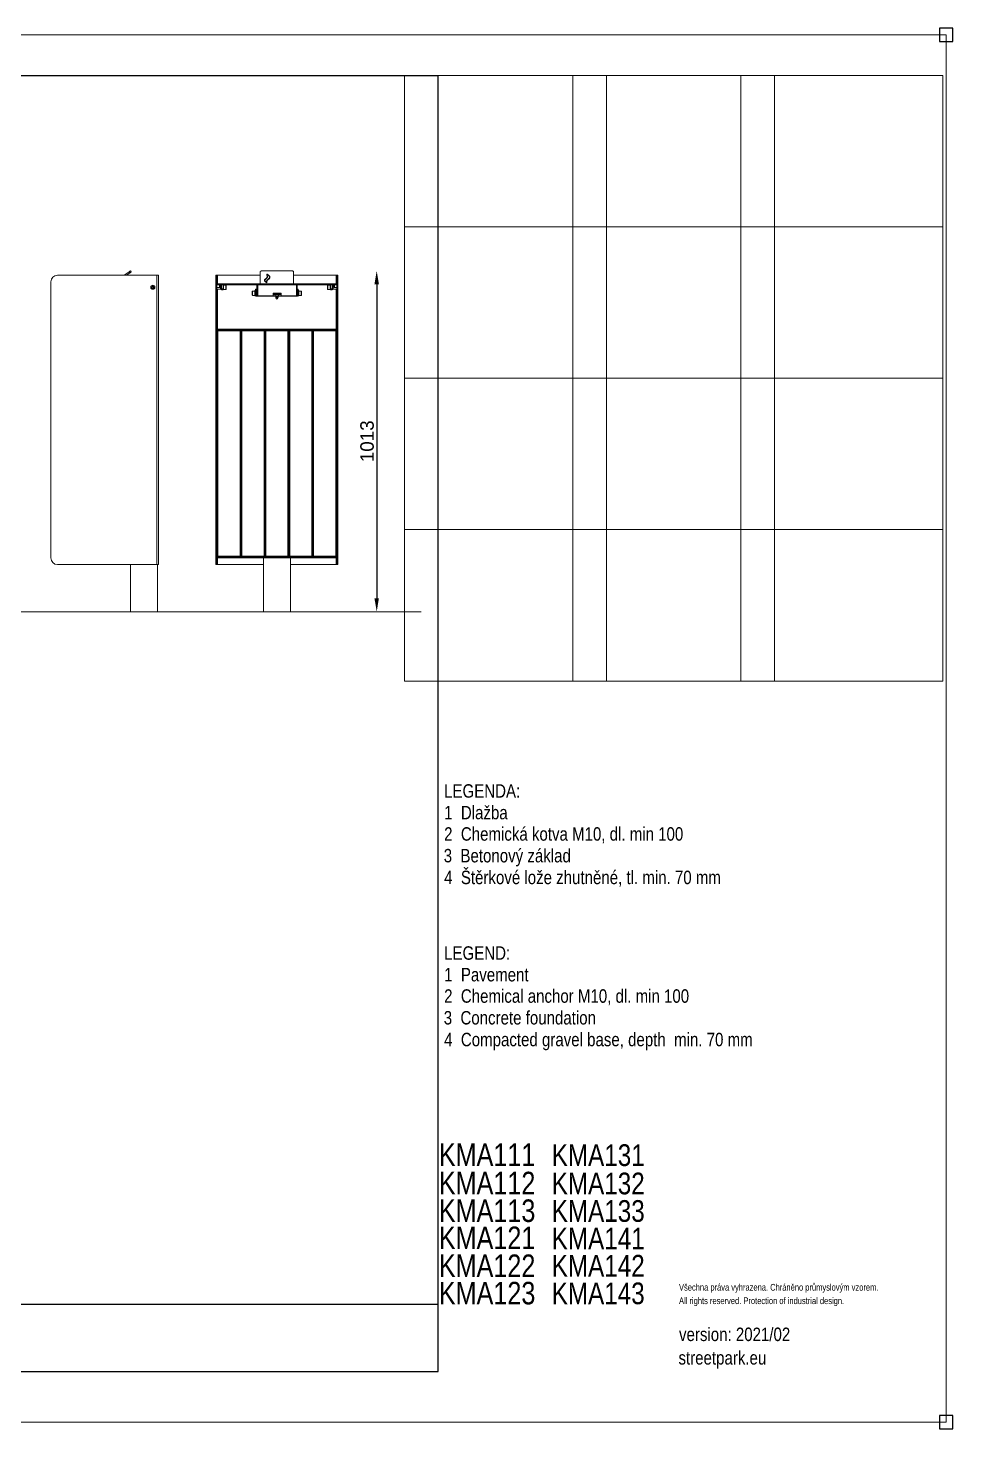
# Model space of a CAD drawing. Header units: millimetres. Extents: x -1511 to 5721, y -19897 to 4144.
# Drawn here: x 2972 to 5721, y -20 to 4144 of the extents above; entities that cross this region are included whole.
import ezdxf
from ezdxf.lldxf.tags import DXFTag

# ---------------------------------------------------------------- set-up
doc = ezdxf.new("R2010")
doc.units = ezdxf.units.MM
doc.linetypes.add('INCONTINUOUS', pattern=[200000.001, 200000, -0.001])
for name, color, linetype in [('KOTY', 3, 'INCONTINUOUS'), ('OBRYSOVA', 7, 'Continuous'), ('POSTAVY ATD', 8, 'Continuous')]:
    doc.layers.add(name, color=color, linetype=linetype)
doc.layers.add('Nekreslit', color=6, linetype='Continuous', plot=False)
doc.styles.add('SEACAD_Arial', font='arial.ttf', dxfattribs={"width": 0.8})
doc.styles.get("Standard").update_dxf_attribs({"font": 'arial.ttf'})
tags = doc.linetypes.add('HIDDEN2', pattern=[4.7625, 3.175, -1.5875]).pattern_tags.tags
tags[6:7] = [DXFTag(74, 4), DXFTag(75, 0), DXFTag(340, '0'), DXFTag(46, 0.0), DXFTag(50, 0.0), DXFTag(44, 0.0), DXFTag(45, 0.0)]
tags[4:5] = [DXFTag(74, 4), DXFTag(75, 0), DXFTag(340, '0'), DXFTag(46, 0.0), DXFTag(50, 0.0), DXFTag(44, 0.0), DXFTag(45, 0.0)]
doc.dimstyles.new('PROFI_CSN', dxfattribs={"dimscale": 0, "dimtxt": 3.5, "dimasz": 3, "dimexe": 1, "dimexo": 0, "dimgap": 1.5, "dimtad": 1, "dimlfac": -1, "dimdsep": 46, "dimtxsty": 'Standard', "dimcen": 0, "dimdle": 1, "dimclrd": 256, "dimclre": 256, "dimclrt": 256, "dimadec": 0, "dimazin": 0, "dimtfac": 0.6, "dimtmove": 0, "dimatfit": 1, "dimfxl": 1, "dimtolj": 1, "dimarcsym": 0})
picture_1 = doc.add_image_def('image1.jpg', size_in_pixel=(800, 600))
picture_2 = doc.add_image_def('image2.jpg', size_in_pixel=(800, 600))
picture_3 = doc.add_image_def('image3.jpg', size_in_pixel=(800, 600))
picture_4 = doc.add_image_def('image4.jpg', size_in_pixel=(800, 600))
picture_5 = doc.add_image_def('image5.jpg', size_in_pixel=(800, 600))
picture_6 = doc.add_image_def('image6.jpg', size_in_pixel=(800, 600))
picture_7 = doc.add_image_def('image7.jpg', size_in_pixel=(800, 600))
picture_8 = doc.add_image_def('image8.jpg', size_in_pixel=(800, 600))
picture_9 = doc.add_image_def('image9.jpg', size_in_pixel=(800, 600))
picture_10 = doc.add_image_def('image10.jpg', size_in_pixel=(800, 600))
picture_11 = doc.add_image_def('image11.jpg', size_in_pixel=(800, 600))
picture_12 = doc.add_image_def('image12.jpg', size_in_pixel=(800, 600))

# ---------------------------------------------------------------- blocks, each defined once
blk = doc.blocks.new('*D34')
at = {"layer": 'DEFPOINTS', "color": 0, "transparency": 16777216}
for p in [(3756.1, 3421.9), (3751.6, 2409), (4008.2, 2409)]:
    blk.add_point(p, dxfattribs=at)
at = {"layer": 'KOTY', "color": 7, "lineweight": -2, "transparency": 16777216}
blk.add_line((4008.2, 3381.9), (4008.2, 2449), dxfattribs=at)
at = {"layer": 'KOTY', "color": 7, "transparency": 16777216}
for points in [[(4001.5, 3381.9), (4014.8, 3381.9), (4008.2, 3421.9)], [(4001.5, 2449), (4014.8, 2449), (4008.2, 2409)]]:
    blk.add_solid(points, dxfattribs=at)
at = {"layer": 'KOTY', "color": 7, "lineweight": 15, "transparency": 16777216, "insert": (3979.7, 2915.4), "char_height": 40, "attachment_point": 5, "rotation": 90}
blk.add_mtext('\\A1;1013', dxfattribs=at)

msp = doc.modelspace()

# ---------------------------------------------------------------- linework, layer by layer
at = {"color": 7, "linetype": 'Continuous', "lineweight": 15}
for p, q in [((3272.4, 3419), (3258.1, 3409)), ((3265.1, 3409), (3274.7, 3415.7)), ((3272.4, 3419), (3274.7, 3415.7)), ((3278.8, 3418.6), (3276.5, 3421.9)), ((3662.1, 3383), (3662.1, 3419)), ((3667.1, 3421.9), (3756.1, 3421.9)), ((3761.1, 3419), (3761.1, 3383)), ((3040, 3389), (3040, 2569)), ((3060, 3409), (3355, 3409)), ((3343, 3375.3), (3341, 3374.1)), ((3341, 3374.1), (3341, 3371.8)), ((3345, 3374.1), (3343, 3375.3)), ((3345, 3371.8), (3345, 3374.1)), ((3355, 3409), (3355, 2549)), ((3360, 3409), (3355, 3409)), ((3360, 3409), (3360, 2549)), ((3530.6, 3409), (3530.6, 3389)), ((3530.6, 3409), (3533.6, 3409)), ((3530.6, 3389), (3533.6, 3389)), ((3530.6, 2569), (3530.6, 3389)), ((3533.6, 3389), (3533.6, 3409)), ((3533.6, 3409), (3535.6, 3409)), ((3533.6, 2569), (3533.6, 3389)), ((3537.6, 3380), (3533.6, 3380)), ((3535.6, 3409), (3662.1, 3409)), ((3537.6, 3380), (3537.6, 3383)), ((3539.6, 3383), (3537.6, 3383)), ((3537.6, 3380), (3539.6, 3380)), ((3539.6, 3380), (3539.6, 3383)), ((3883.6, 3383), (3539.6, 3383)), ((3539.6, 3380), (3883.6, 3380)), ((3541.6, 3379), (3540.6, 3380)), ((3540.6, 3372), (3540.6, 3380)), ((3540.6, 3372), (3541.6, 3373)), ((3541.6, 3373), (3541.6, 3379)), ((3544.1, 3378.5), (3541.6, 3378.5)), ((3545.1, 3377.5), (3544.1, 3378.5)), ((3544.1, 3367.5), (3544.1, 3378.5)), ((3545.1, 3380), (3545.1, 3366)), ((3546.1, 3366), (3546.1, 3380)), ((3547.1, 3380), (3547.1, 3368.7)), ((3552.1, 3380), (3552.1, 3368.7)), ((3553.1, 3366), (3553.1, 3380)), ((3560.3, 3379.5), (3553.1, 3379.5)), ((3651.6, 3380), (3651.6, 3348)), ((3654.9, 3380), (3654.9, 3348)), ((3674.4, 3392.9), (3674.5, 3393.6)), ((3674.5, 3393.5), (3674.4, 3392.9)), ((3674.7, 3392.2), (3674.4, 3392.9)), ((3674.5, 3393.6), (3674.7, 3394.3)), ((3674.7, 3394.2), (3674.5, 3393.5)), ((3674.5, 3393.5), (3674.5, 3393.6)), ((3674.7, 3394.3), (3675.1, 3395)), ((3675.1, 3394.9), (3674.7, 3394.2)), ((3674.7, 3394.2), (3674.7, 3394.3)), ((3675.1, 3391.5), (3674.7, 3392.2)), ((3675.1, 3395), (3675.7, 3395.7)), ((3675.7, 3395.6), (3675.1, 3394.9)), ((3675.1, 3394.9), (3675.1, 3395)), ((3675.8, 3390.8), (3675.1, 3391.5)), ((3675.4, 3393.5), (3675.7, 3394.1)), ((3675.4, 3392.9), (3675.4, 3393.5)), ((3675.4, 3392.9), (3675.6, 3392.3)), ((3675.6, 3392.3), (3675.4, 3392.9)), ((3675.4, 3392.9), (3675.4, 3392.9)), ((3675.6, 3392.3), (3676, 3391.6)), ((3676, 3391.7), (3675.6, 3392.3)), ((3675.6, 3392.3), (3675.6, 3392.3)), ((3675.7, 3395.7), (3676.4, 3396.4)), ((3676.4, 3396.3), (3675.7, 3395.6)), ((3675.7, 3395.6), (3675.7, 3395.7)), ((3675.7, 3394.1), (3676, 3394.7)), ((3676.6, 3390), (3675.8, 3390.8)), ((3676, 3394.7), (3676.6, 3395.4)), ((3676.6, 3391), (3676, 3391.7)), ((3676, 3391.7), (3676, 3391.6)), ((3676, 3391.6), (3676.6, 3391)), ((3676.4, 3396.4), (3677.2, 3397.1)), ((3677.2, 3397), (3676.4, 3396.3)), ((3676.4, 3396.3), (3676.4, 3396.4)), ((3676.6, 3395.4), (3677.3, 3396.1)), ((3676.6, 3391), (3677.4, 3390.3)), ((3677.4, 3390.4), (3676.6, 3391)), ((3676.6, 3391), (3676.6, 3391)), ((3677.5, 3389.3), (3676.6, 3390)), ((3677.2, 3397.1), (3678.1, 3397.8)), ((3678.1, 3397.7), (3677.2, 3397)), ((3677.2, 3397), (3677.2, 3397.1)), ((3677.3, 3396.1), (3678.1, 3396.8)), ((3678.3, 3389.6), (3677.4, 3390.4)), ((3677.4, 3390.4), (3677.4, 3390.3)), ((3677.4, 3390.3), (3678.3, 3389.6)), ((3678.6, 3388.6), (3677.5, 3389.3)), ((3678.1, 3397.8), (3679, 3398.6)), ((3679, 3398.5), (3678.1, 3397.7)), ((3678.1, 3397.7), (3678.1, 3397.8)), ((3678.1, 3396.8), (3678.9, 3397.5)), ((3678.3, 3389.6), (3679.3, 3388.8)), ((3679.3, 3388.9), (3678.3, 3389.6)), ((3678.3, 3389.6), (3678.3, 3389.6)), ((3679.7, 3387.8), (3678.6, 3388.6)), ((3678.9, 3397.5), (3679.8, 3398.3)), ((3679, 3398.6), (3679.8, 3399.4)), ((3679.8, 3399.3), (3679, 3398.5)), ((3679, 3398.5), (3679, 3398.6)), ((3680.5, 3388.2), (3679.3, 3388.9)), ((3679.3, 3388.9), (3679.3, 3388.8)), ((3679.3, 3388.8), (3680.5, 3388.1)), ((3680.9, 3387.1), (3679.7, 3387.8)), ((3679.8, 3399.4), (3680.6, 3400.3)), ((3680.6, 3400.2), (3679.8, 3399.3)), ((3679.8, 3399.3), (3679.8, 3399.4)), ((3679.8, 3398.3), (3680.7, 3399.1)), ((3680.9, 3387.9), (3680.5, 3388.2)), ((3680.5, 3388.2), (3680.5, 3388.1)), ((3680.5, 3388.1), (3680.9, 3387.8)), ((3680.6, 3400.3), (3681.3, 3401.2)), ((3681.3, 3401.1), (3680.6, 3400.2)), ((3680.6, 3400.2), (3680.6, 3400.3)), ((3680.7, 3399.1), (3681.5, 3400)), ((3680.8, 3389.9), (3680.9, 3390.8)), ((3680.9, 3390.8), (3680.8, 3389.9)), ((3680.8, 3389.9), (3680.8, 3389)), ((3680.8, 3389), (3680.9, 3388.1)), ((3680.9, 3390.8), (3681.1, 3391.7)), ((3681.1, 3391.7), (3680.9, 3390.8)), ((3680.9, 3390.8), (3680.9, 3390.8)), ((3680.9, 3388.1), (3680.9, 3387.9)), ((3680.9, 3387.9), (3680.9, 3387.8)), ((3682.1, 3386.3), (3680.9, 3387.1)), ((3681.4, 3392.6), (3681.1, 3391.7)), ((3681.1, 3391.7), (3681.4, 3392.5)), ((3681.1, 3391.7), (3681.1, 3391.7)), ((3681.3, 3401.2), (3681.9, 3402.1)), ((3681.9, 3402), (3681.3, 3401.1)), ((3681.3, 3401.1), (3681.3, 3401.2)), ((3681.9, 3393.5), (3681.4, 3392.6)), ((3681.4, 3392.5), (3681.9, 3393.4)), ((3681.4, 3392.6), (3681.4, 3392.5)), ((3681.5, 3400), (3682.2, 3400.9)), ((3681.6, 3411.1), (3681.7, 3411.6)), ((3681.7, 3411.5), (3681.6, 3411)), ((3681.6, 3410.4), (3681.6, 3411.1)), ((3681.8, 3409.6), (3681.6, 3410.4)), ((3681.7, 3411.6), (3681.9, 3411.8)), ((3681.9, 3411.7), (3681.7, 3411.5)), ((3681.7, 3411.5), (3681.7, 3411.6)), ((3682, 3408.6), (3681.8, 3409.6)), ((3681.9, 3390.8), (3681.8, 3389.9)), ((3681.8, 3389.9), (3681.8, 3389)), ((3681.8, 3389.8), (3681.8, 3389.9)), ((3681.8, 3389), (3681.8, 3389.8)), ((3681.8, 3389), (3681.9, 3388.1)), ((3681.9, 3388.1), (3681.8, 3389)), ((3681.8, 3389), (3681.8, 3389)), ((3681.9, 3411.8), (3682.4, 3411.8)), ((3681.9, 3411.7), (3681.9, 3411.8)), ((3682.4, 3411.7), (3681.9, 3411.7)), ((3681.9, 3402.1), (3682.3, 3403.1)), ((3682.3, 3403), (3681.9, 3402)), ((3681.9, 3402.1), (3681.9, 3402)), ((3682.6, 3394.3), (3681.9, 3393.5)), ((3681.9, 3393.4), (3682.6, 3394.2)), ((3681.9, 3393.5), (3681.9, 3393.4)), ((3682.1, 3391.6), (3681.9, 3390.8)), ((3681.9, 3388.1), (3682, 3387.2)), ((3682, 3387.2), (3681.9, 3388.1)), ((3681.9, 3388.1), (3681.9, 3388.1)), ((3682.2, 3407.6), (3682, 3408.6)), ((3682, 3387.2), (3682.1, 3386.3)), ((3682.1, 3386.3), (3682, 3387.2)), ((3682, 3387.2), (3682, 3387.2)), ((3682.4, 3392.5), (3682.1, 3391.6)), ((3682.4, 3406.5), (3682.2, 3407.6)), ((3682.2, 3400.9), (3682.8, 3402)), ((3682.3, 3403.1), (3682.5, 3404.2)), ((3682.5, 3404.1), (3682.3, 3403)), ((3682.3, 3403), (3682.3, 3403.1)), ((3682.4, 3411.8), (3683.1, 3411.6)), ((3682.4, 3411.7), (3682.4, 3411.8)), ((3683.1, 3411.5), (3682.4, 3411.7)), ((3682.5, 3405.3), (3682.4, 3406.5)), ((3682.9, 3393.3), (3682.4, 3392.5)), ((3682.5, 3404.2), (3682.5, 3405.3)), ((3682.5, 3405.2), (3682.5, 3405.3)), ((3682.5, 3405.2), (3682.5, 3404.1)), ((3682.5, 3404.1), (3682.5, 3404.2)), ((3682.6, 3410.5), (3682.6, 3411.1)), ((3682.6, 3411.1), (3682.6, 3411.1)), ((3682.6, 3411.1), (3683.3, 3410.7)), ((3682.6, 3411.1), (3682.6, 3411)), ((3682.6, 3411), (3682.6, 3410.4)), ((3682.8, 3409.7), (3682.6, 3410.5)), ((3682.6, 3410.5), (3682.6, 3410.4)), ((3682.6, 3410.4), (3682.8, 3409.6)), ((3683.4, 3395.1), (3682.6, 3394.3)), ((3682.6, 3394.2), (3683.4, 3395)), ((3682.6, 3394.3), (3682.6, 3394.2)), ((3683, 3408.7), (3682.8, 3409.7)), ((3682.8, 3409.7), (3682.8, 3409.6)), ((3682.8, 3409.6), (3683, 3408.6)), ((3682.8, 3402), (3683.3, 3403)), ((3683.5, 3394), (3682.9, 3393.3)), ((3683.2, 3407.6), (3683, 3408.7)), ((3683, 3408.7), (3683, 3408.6)), ((3683, 3408.6), (3683.2, 3407.6)), ((3683.1, 3411.6), (3684, 3411.1)), ((3683.1, 3411.5), (3683.1, 3411.6)), ((3684, 3411), (3683.1, 3411.5)), ((3683.2, 3407.6), (3683.4, 3406.4)), ((3683.4, 3406.5), (3683.2, 3407.6)), ((3683.2, 3407.6), (3683.2, 3407.6)), ((3683.3, 3410.7), (3684.1, 3410.1)), ((3683.3, 3403), (3683.5, 3404.2)), ((3683.5, 3405.3), (3683.4, 3406.5)), ((3683.4, 3406.5), (3683.4, 3406.4)), ((3683.4, 3406.4), (3683.5, 3405.3)), ((3684.3, 3395.8), (3683.4, 3395.1)), ((3683.4, 3395), (3684.3, 3395.7)), ((3683.4, 3395.1), (3683.4, 3395)), ((3683.5, 3404.2), (3683.5, 3405.3)), ((3684.2, 3394.8), (3683.5, 3394)), ((3684, 3411.1), (3684.9, 3410.5)), ((3684, 3411), (3684, 3411.1)), ((3684.9, 3410.4), (3684, 3411)), ((3684.1, 3410.1), (3685.1, 3409.4)), ((3685.1, 3395.5), (3684.2, 3394.8)), ((3684.3, 3395.7), (3685.2, 3396.5)), ((3685.2, 3396.5), (3684.3, 3395.8)), ((3684.3, 3395.8), (3684.3, 3395.7)), ((3684.9, 3410.5), (3685.9, 3409.7)), ((3684.9, 3410.4), (3684.9, 3410.5)), ((3685.9, 3409.7), (3684.9, 3410.4)), ((3685.1, 3409.4), (3686.1, 3408.6)), ((3686, 3396.2), (3685.1, 3395.5)), ((3686.1, 3397.3), (3685.2, 3396.5)), ((3685.2, 3396.5), (3686.1, 3397.2)), ((3685.2, 3396.5), (3685.2, 3396.5)), ((3685.9, 3409.7), (3686.9, 3408.9)), ((3686.9, 3408.8), (3685.9, 3409.7)), ((3685.9, 3409.7), (3685.9, 3409.7)), ((3686.9, 3396.9), (3686, 3396.2)), ((3686.1, 3408.6), (3687, 3407.6)), ((3687, 3398), (3686.1, 3397.3)), ((3686.1, 3397.2), (3687, 3397.9)), ((3686.1, 3397.3), (3686.1, 3397.2)), ((3686.9, 3408.9), (3687.9, 3407.9)), ((3686.9, 3408.8), (3686.9, 3408.9)), ((3687.9, 3407.8), (3686.9, 3408.8)), ((3687.8, 3397.6), (3686.9, 3396.9)), ((3687, 3407.6), (3687.9, 3406.6)), ((3687.8, 3398.7), (3687, 3398)), ((3687, 3397.9), (3687.8, 3398.6)), ((3687, 3398), (3687, 3397.9)), ((3688.5, 3399.4), (3687.8, 3398.7)), ((3687.8, 3398.6), (3688.5, 3399.3)), ((3687.8, 3398.7), (3687.8, 3398.6)), ((3688.6, 3398.4), (3687.8, 3397.6)), ((3687.9, 3407.9), (3688.8, 3406.8)), ((3687.9, 3407.8), (3687.9, 3407.9)), ((3688.8, 3406.8), (3687.9, 3407.8)), ((3687.9, 3406.6), (3688.7, 3405.6)), ((3689.1, 3400.2), (3688.5, 3399.4)), ((3688.5, 3399.3), (3689.1, 3400.1)), ((3688.5, 3399.4), (3688.5, 3399.3)), ((3689.4, 3399.2), (3688.6, 3398.4)), ((3688.7, 3405.6), (3689.3, 3404.5)), ((3688.8, 3406.8), (3689.6, 3405.8)), ((3689.6, 3405.7), (3688.8, 3406.8)), ((3688.8, 3406.8), (3688.8, 3406.8)), ((3689.1, 3400.1), (3689.6, 3400.9)), ((3689.6, 3400.9), (3689.1, 3400.2)), ((3689.1, 3400.2), (3689.1, 3400.1)), ((3689.3, 3404.5), (3689.7, 3403.5)), ((3690.1, 3400), (3689.4, 3399.2)), ((3689.6, 3405.8), (3690.3, 3404.7)), ((3689.6, 3405.7), (3689.6, 3405.8)), ((3690.3, 3404.6), (3689.6, 3405.7)), ((3689.6, 3400.9), (3689.8, 3401.7)), ((3689.8, 3401.7), (3689.6, 3400.9)), ((3689.6, 3400.9), (3689.6, 3400.9)), ((3689.7, 3403.5), (3689.9, 3402.6)), ((3689.9, 3402.6), (3689.8, 3401.7)), ((3689.8, 3401.7), (3689.9, 3402.5)), ((3689.8, 3401.7), (3689.8, 3401.7)), ((3689.9, 3402.6), (3689.9, 3402.5)), ((3690.5, 3400.8), (3690.1, 3400)), ((3690.3, 3404.7), (3690.7, 3403.6)), ((3690.3, 3404.6), (3690.3, 3404.7)), ((3690.7, 3403.6), (3690.3, 3404.6)), ((3690.8, 3401.7), (3690.5, 3400.8)), ((3690.7, 3403.6), (3690.9, 3402.6)), ((3690.9, 3402.6), (3690.7, 3403.6)), ((3690.7, 3403.6), (3690.7, 3403.6)), ((3690.9, 3402.6), (3690.8, 3401.7)), ((3761.1, 3409), (3887.6, 3409)), ((3769.5, 3380), (3769.5, 3348)), ((3769.5, 3378.5), (3769.6, 3378.5)), ((3769.6, 3348), (3769.6, 3380)), ((3771.6, 3380), (3771.6, 3348)), ((3870.1, 3379.5), (3862.9, 3379.5)), ((3870.1, 3380), (3870.1, 3366)), ((3871.1, 3380), (3871.1, 3368.7)), ((3876.1, 3380), (3876.1, 3368.7)), ((3877.1, 3380), (3877.1, 3366)), ((3878.1, 3366), (3878.1, 3380)), ((3879.1, 3378.5), (3878.1, 3377.5)), ((3881.6, 3378.5), (3879.1, 3378.5)), ((3879.1, 3378.5), (3879.1, 3367.5)), ((3882.6, 3380), (3881.6, 3379)), ((3881.6, 3379), (3881.6, 3373)), ((3881.6, 3373), (3882.6, 3372)), ((3882.6, 3380), (3882.6, 3372)), ((3883.6, 3380), (3883.6, 3383)), ((3885.6, 3383), (3883.6, 3383)), ((3883.6, 3380), (3885.6, 3380)), ((3885.6, 3380), (3885.6, 3383)), ((3889.6, 3380), (3885.6, 3380)), ((3887.6, 3409), (3889.6, 3409)), ((3889.6, 3409), (3892.6, 3409)), ((3889.6, 3409), (3889.6, 3389)), ((3889.6, 3389), (3892.6, 3389)), ((3889.6, 3389), (3889.6, 2569)), ((3892.6, 3409), (3892.6, 3389)), ((3892.6, 3389), (3892.6, 2569)), ((3341, 3371.8), (3343, 3370.7)), ((3343, 3370.7), (3345, 3371.8)), ((3533.6, 3372), (3540.6, 3372)), ((3533.6, 3367.5), (3544.1, 3367.5)), ((3544.1, 3367.5), (3545.1, 3368.5)), ((3545.1, 3366), (3546.1, 3366)), ((3546.1, 3366), (3547.1, 3366)), ((3552.1, 3368.7), (3547.1, 3368.7)), ((3547.1, 3368.7), (3547.1, 3365)), ((3547.1, 3365), (3552.1, 3365)), ((3552.1, 3368.7), (3552.1, 3365)), ((3552.1, 3366), (3553.1, 3366)), ((3553.1, 3366.5), (3560.3, 3366.5)), ((3638.5, 3361.2), (3638.5, 3349.8)), ((3646.5, 3362), (3639.3, 3362)), ((3639.3, 3349), (3646.5, 3349)), ((3648.1, 3363.5), (3646.5, 3363.5)), ((3646.5, 3363.5), (3646.5, 3347.5)), ((3646.5, 3347.5), (3648.1, 3347.5)), ((3649.1, 3367), (3648.1, 3367)), ((3648.1, 3357), (3648.1, 3367)), ((3648.1, 3357), (3649.1, 3357)), ((3648.1, 3357), (3648.1, 3349)), ((3648.1, 3349), (3648.1, 3347.5)), ((3649.1, 3357), (3649.1, 3367)), ((3651.6, 3359.5), (3649.1, 3359.5)), ((3649.1, 3349), (3649.1, 3357)), ((3649.1, 3351.5), (3651.6, 3351.5)), ((3649.2, 3359.5), (3649.2, 3367)), ((3649.2, 3367), (3651.6, 3367)), ((3649.2, 3349), (3649.2, 3351.5)), ((3649.2, 3348.6), (3649.2, 3349)), ((3689.6, 3348), (3650.1, 3348)), ((3650.1, 3347), (3689.6, 3347)), ((3689.6, 3347), (3689.6, 3348)), ((3691.6, 3348), (3689.6, 3348)), ((3691.6, 3347), (3689.6, 3347)), ((3691.6, 3347), (3691.6, 3348)), ((3695.6, 3348), (3691.6, 3348)), ((3691.6, 3347), (3695.6, 3347)), ((3695.6, 3347), (3695.6, 3348)), ((3727.6, 3348), (3695.6, 3348)), ((3695.6, 3347), (3727.6, 3347)), ((3700.2, 3348), (3700.2, 3356)), ((3700.2, 3356), (3702.2, 3356)), ((3702.2, 3356), (3702.2, 3355.2)), ((3702.2, 3355.2), (3722.2, 3355.2)), ((3702.2, 3354), (3702.2, 3355.2)), ((3702.2, 3354), (3702.2, 3352)), ((3706.2, 3354), (3702.2, 3354)), ((3706.2, 3352), (3702.2, 3352)), ((3706.2, 3352), (3706.2, 3354)), ((3718.2, 3354), (3706.2, 3354)), ((3718.2, 3352), (3706.2, 3352)), ((3706.6, 3352), (3706.6, 3348)), ((3707.1, 3347), (3707.1, 3346.2)), ((3707.1, 3346.2), (3711.6, 3346.2)), ((3708.7, 3346.2), (3708.1, 3346)), ((3708.1, 3345.8), (3708.1, 3343.2)), ((3709.9, 3343), (3708.1, 3343.2)), ((3708.1, 3343.2), (3708.1, 3343)), ((3708.1, 3343), (3709.9, 3343)), ((3708.4, 3343), (3708.4, 3341.4)), ((3711.6, 3343.2), (3709.9, 3343)), ((3709.9, 3343), (3713.4, 3343)), ((3711.6, 3346.2), (3716.1, 3346.2)), ((3711.6, 3345.8), (3711.6, 3343.2)), ((3713.4, 3343), (3711.6, 3343.2)), ((3715.1, 3343.2), (3713.4, 3343)), ((3713.4, 3343), (3715.1, 3343)), ((3715.1, 3346), (3714.5, 3346.2)), ((3714.9, 3341.4), (3714.9, 3343)), ((3715.1, 3346), (3715.1, 3345.8)), ((3715.1, 3345.8), (3715.1, 3343.2)), ((3715.1, 3343), (3715.1, 3343.2)), ((3716.1, 3346.2), (3716.1, 3347)), ((3716.6, 3348), (3716.6, 3352)), ((3718.2, 3354), (3718.2, 3352)), ((3722.2, 3354), (3718.2, 3354)), ((3722.2, 3352), (3718.2, 3352)), ((3722.2, 3356), (3724.2, 3356)), ((3722.2, 3355.2), (3722.2, 3356)), ((3722.2, 3355.2), (3722.2, 3354)), ((3722.2, 3352), (3722.2, 3354)), ((3724.2, 3356), (3724.2, 3348)), ((3727.6, 3347), (3727.6, 3348)), ((3731.6, 3348), (3727.6, 3348)), ((3727.6, 3347), (3731.6, 3347)), ((3731.6, 3347), (3731.6, 3348)), ((3733.6, 3348), (3731.6, 3348)), ((3733.6, 3347), (3731.6, 3347)), ((3733.6, 3348), (3733.6, 3347)), ((3773.1, 3348), (3733.6, 3348)), ((3733.6, 3347), (3773.1, 3347)), ((3769.6, 3361.3), (3769.5, 3361.3)), ((3769.6, 3358), (3769.5, 3358)), ((3771.6, 3367), (3774, 3367)), ((3774.1, 3359.5), (3771.6, 3359.5)), ((3771.6, 3351.5), (3774.1, 3351.5)), ((3774, 3367), (3774, 3359.5)), ((3774, 3351.5), (3774, 3349)), ((3774, 3348.6), (3774, 3349)), ((3775.1, 3367), (3774.1, 3367)), ((3774.1, 3367), (3774.1, 3357)), ((3774.1, 3357), (3774.1, 3349)), ((3774.1, 3357), (3775.1, 3357)), ((3775.1, 3367), (3775.1, 3357)), ((3776.7, 3363.5), (3775.1, 3363.5)), ((3775.1, 3349), (3775.1, 3357)), ((3775.1, 3347.5), (3775.1, 3349)), ((3775.1, 3347.5), (3776.7, 3347.5)), ((3776.7, 3347.5), (3776.7, 3363.5)), ((3783.9, 3362), (3776.7, 3362)), ((3776.7, 3349), (3783.9, 3349)), ((3784.7, 3349.8), (3784.7, 3361.2)), ((3862.9, 3366.5), (3870.1, 3366.5)), ((3870.1, 3366), (3871.1, 3366)), ((3876.1, 3368.7), (3871.1, 3368.7)), ((3871.1, 3368.7), (3871.1, 3365)), ((3871.1, 3365), (3876.1, 3365)), ((3876.1, 3368.7), (3876.1, 3365)), ((3876.1, 3366), (3877.1, 3366)), ((3877.1, 3366), (3878.1, 3366)), ((3878.1, 3368.5), (3879.1, 3367.5)), ((3879.1, 3367.5), (3889.6, 3367.5)), ((3882.6, 3372), (3889.6, 3372)), ((3889.6, 3249), (3533.6, 3249)), ((3889.6, 3246), (3533.6, 3246)), ((3533.6, 3238), (3534.6, 3237.9)), ((3534.6, 3230.1), (3533.6, 3230)), ((3533.6, 3209), (3534.6, 3209)), ((3534.6, 2574), (3534.6, 3244)), ((3536.6, 3244), (3534.6, 3244)), ((3536.6, 2574), (3536.6, 3244)), ((3602.6, 3244), (3536.6, 3244)), ((3602.6, 3244), (3602.6, 2574)), ((3604.6, 3244), (3602.6, 3244)), ((3604.6, 3244), (3604.6, 2574)), ((3604.6, 3209), (3605.6, 3209)), ((3605.6, 2574), (3605.6, 3244)), ((3607.6, 3244), (3605.6, 3244)), ((3607.6, 2574), (3607.6, 3244)), ((3673.6, 3244), (3607.6, 3244)), ((3673.6, 3244), (3673.6, 2574)), ((3675.6, 3244), (3673.6, 3244)), ((3675.6, 3244), (3675.6, 2574)), ((3675.6, 3209), (3676.6, 3209)), ((3676.6, 2574), (3676.6, 3244)), ((3678.6, 3244), (3676.6, 3244)), ((3678.6, 2574), (3678.6, 3244)), ((3744.6, 3244), (3678.6, 3244)), ((3744.6, 3244), (3744.6, 2574)), ((3746.6, 3244), (3744.6, 3244)), ((3746.6, 3244), (3746.6, 2574)), ((3746.6, 3209), (3747.6, 3209)), ((3747.6, 2574), (3747.6, 3244)), ((3749.6, 3244), (3747.6, 3244)), ((3749.6, 2574), (3749.6, 3244)), ((3815.6, 3244), (3749.6, 3244)), ((3815.6, 3244), (3815.6, 2574)), ((3817.6, 3244), (3815.6, 3244)), ((3817.6, 3244), (3817.6, 2574)), ((3817.6, 3209), (3818.6, 3209)), ((3818.6, 2574), (3818.6, 3244)), ((3820.6, 3244), (3818.6, 3244)), ((3820.6, 2574), (3820.6, 3244)), ((3886.6, 3244), (3820.6, 3244)), ((3886.6, 3244), (3886.6, 2574)), ((3888.6, 3244), (3886.6, 3244)), ((3888.6, 3244), (3888.6, 2574)), ((3888.6, 3237.9), (3889.6, 3238)), ((3889.6, 3230), (3888.6, 3230.1)), ((3888.6, 3209), (3889.6, 3209)), ((3534.6, 2609), (3533.6, 2609)), ((3533.6, 2588), (3534.6, 2587.9)), ((3605.6, 2609), (3604.6, 2609)), ((3676.6, 2609), (3675.6, 2609)), ((3747.6, 2609), (3746.6, 2609)), ((3818.6, 2609), (3817.6, 2609)), ((3889.6, 2609), (3888.6, 2609)), ((3888.6, 2587.9), (3889.6, 2588)), ((3355, 2549), (3060, 2549)), ((3277, 2409), (3277, 2549)), ((3355, 2549), (3360, 2549)), ((3357, 2409), (3357, 2549)), ((3530.6, 2549), (3530.6, 2569)), ((3533.6, 2569), (3530.6, 2569)), ((3533.6, 2549), (3530.6, 2549)), ((3534.6, 2580.1), (3533.6, 2580)), ((3533.6, 2572), (3889.6, 2572)), ((3533.6, 2569), (3889.6, 2569)), ((3533.6, 2549), (3533.6, 2569)), ((3535.6, 2549), (3533.6, 2549)), ((3536.6, 2574), (3534.6, 2574)), ((3671.6, 2549), (3535.6, 2549)), ((3602.6, 2574), (3536.6, 2574)), ((3604.6, 2574), (3602.6, 2574)), ((3607.6, 2574), (3605.6, 2574)), ((3673.6, 2574), (3607.6, 2574)), ((3671.6, 2569), (3671.6, 2409)), ((3675.6, 2574), (3673.6, 2574)), ((3678.6, 2574), (3676.6, 2574)), ((3744.6, 2574), (3678.6, 2574)), ((3746.6, 2574), (3744.6, 2574)), ((3749.6, 2574), (3747.6, 2574)), ((3815.6, 2574), (3749.6, 2574)), ((3751.6, 2409), (3751.6, 2569)), ((3887.6, 2549), (3751.6, 2549)), ((3817.6, 2574), (3815.6, 2574)), ((3820.6, 2574), (3818.6, 2574)), ((3886.6, 2574), (3820.6, 2574)), ((3888.6, 2574), (3886.6, 2574)), ((3889.6, 2549), (3887.6, 2549)), ((3889.6, 2580), (3888.6, 2580.1)), ((3892.6, 2569), (3889.6, 2569)), ((3889.6, 2569), (3889.6, 2549)), ((3892.6, 2549), (3889.6, 2549)), ((3892.6, 2569), (3892.6, 2549))]:
    msp.add_line(p, q, dxfattribs=at)
at = {"color": 8, "linetype": 'Continuous', "lineweight": 15}
for p, q in [((3535.6, 3380), (3535.6, 3409)), ((3560.3, 3366.5), (3560.3, 3379.5)), ((3862.9, 3379.5), (3862.9, 3366.5)), ((3887.6, 3380), (3887.6, 3409)), ((3535.6, 3249), (3535.6, 3367.5)), ((3639.3, 3362), (3639.3, 3349)), ((3649.2, 3349), (3651.6, 3349)), ((3711.6, 3341.4), (3708.4, 3341.4)), ((3714.9, 3341.4), (3711.6, 3341.4)), ((3771.6, 3349), (3774, 3349)), ((3783.9, 3349), (3783.9, 3362)), ((3887.6, 3249), (3887.6, 3367.5)), ((3534.6, 3244), (3533.6, 3244)), ((3605.6, 3244), (3604.6, 3244)), ((3676.6, 3244), (3675.6, 3244)), ((3747.6, 3244), (3746.6, 3244)), ((3818.6, 3244), (3817.6, 3244)), ((3889.6, 3244), (3888.6, 3244)), ((3533.6, 2574), (3534.6, 2574)), ((3535.6, 2549), (3535.6, 2569)), ((3604.6, 2574), (3605.6, 2574)), ((3675.6, 2574), (3676.6, 2574)), ((3746.6, 2574), (3747.6, 2574)), ((3817.6, 2574), (3818.6, 2574)), ((3887.6, 2549), (3887.6, 2569)), ((3888.6, 2574), (3889.6, 2574))]:
    msp.add_line(p, q, dxfattribs=at)
at = {"color": 7, "linetype": 'Continuous', "lineweight": 15, "flags": 128}
for points in [[(3276.5, 3421.9), (3276.4, 3421.8), (3276.2, 3421.7), (3275.8, 3421.4), (3275.3, 3421), (3274.7, 3420.6), (3274, 3420.1), (3273.2, 3419.6), (3272.4, 3419)], [(3274.7, 3415.7), (3275.5, 3416.3), (3276.3, 3416.8), (3277, 3417.3), (3277.6, 3417.8), (3278.1, 3418.1), (3278.5, 3418.4), (3278.7, 3418.6), (3278.8, 3418.6)], [(3662.1, 3419), (3662.2, 3419.6), (3662.5, 3420.1), (3663, 3420.6), (3663.6, 3421), (3664.4, 3421.4), (3665.2, 3421.7), (3666.2, 3421.8), (3667.1, 3421.9)], [(3756.1, 3421.9), (3757.1, 3421.8), (3758, 3421.7), (3758.9, 3421.4), (3759.7, 3421), (3760.3, 3420.6), (3760.7, 3420.1), (3761, 3419.6), (3761.1, 3419)]]:
    msp.add_lwpolyline(points, dxfattribs=at)
at = {"color": 7, "linetype": 'Continuous', "lineweight": 15}
for radius in [6, 5.53, 3.32]:
    msp.add_circle((3343, 3373), radius, dxfattribs=at)
for centre, radius, start, end in [((3060, 3389), 20, 90, 180), ((3560.3, 3378.7), 0.8, 0, 90), ((3862.9, 3378.7), 0.8, 90, 180), ((3560.3, 3367.3), 0.8, 270, 0), ((3639.3, 3361.2), 0.8, 90, 180), ((3639.3, 3349.8), 0.8, 180, 270), ((3650.1, 3349), 2, 180, 270), ((3650.1, 3349), 1, 180, 270), ((3711.6, 3341.4), 3.25, 180, 0), ((3773.1, 3349), 1, 270, 0), ((3773.1, 3349), 2, 270, 0), ((3783.9, 3361.2), 0.8, 0, 90), ((3783.9, 3349.8), 0.8, 270, 0), ((3862.9, 3367.3), 0.8, 180, 270), ((3060, 2569), 20, 180, 270)]:
    msp.add_arc(centre, radius, start, end, dxfattribs=at)
for centre, start_param, end_param in [((3650.1, 3349), 1.570796, 3.141593), ((3773.1, 3349), 3.141593, 4.712389)]:
    msp.add_ellipse(centre, major_axis=(0, 1), ratio=0.9, start_param=start_param, end_param=end_param, dxfattribs=at)
for points, knots in [([(3553.1, 3366.5), (3553.1, 3366.6), (3553.1, 3366.8), (3553.1, 3368.3), (3553.1, 3370.4), (3553.1, 3373), (3553.1, 3375.6), (3553.1, 3377.7), (3553.1, 3379.2), (3553.1, 3379.4), (3553.1, 3379.5)], [0, 0, 0, 0, 0.125, 0.25, 0.375, 0.5, 0.625, 0.75, 0.875, 1, 1, 1, 1]), ([(3561.1, 3367.3), (3561.1, 3367.4), (3561.1, 3367.5), (3561.1, 3368.2), (3561.1, 3368.9), (3561.1, 3369.8), (3561.1, 3371.2), (3561.1, 3373), (3561.1, 3374.8), (3561.1, 3376.1), (3561.1, 3377.1), (3561.1, 3377.8), (3561.1, 3378.5), (3561.1, 3378.6), (3561.1, 3378.7)], [0, 0, 0, 0, 0.119729, 0.184181, 0.250001, 0.31582, 0.380272, 0.5, 0.619728, 0.68418, 0.749999, 0.815819, 0.880271, 1, 1, 1, 1]), ([(3862.1, 3378.7), (3862.1, 3378.6), (3862.1, 3378.5), (3862.1, 3377.8), (3862.1, 3377.1), (3862.1, 3376.1), (3862.1, 3374.8), (3862.1, 3373), (3862.1, 3371.2), (3862.1, 3369.8), (3862.1, 3368.9), (3862.1, 3368.2), (3862.1, 3367.5), (3862.1, 3367.4), (3862.1, 3367.3)], [0, 0, 0, 0, 0.119729, 0.184181, 0.250001, 0.31582, 0.380272, 0.5, 0.619728, 0.68418, 0.749999, 0.815819, 0.880271, 1, 1, 1, 1]), ([(3870.1, 3379.5), (3870.1, 3379.4), (3870.1, 3379.2), (3870.1, 3377.7), (3870.1, 3375.6), (3870.1, 3373), (3870.1, 3370.4), (3870.1, 3368.3), (3870.1, 3366.8), (3870.1, 3366.6), (3870.1, 3366.5)], [0, 0, 0, 0, 0.125, 0.25, 0.375, 0.5, 0.625, 0.75, 0.875, 1, 1, 1, 1]), ([(3711.6, 3345.8), (3711.1, 3345.9), (3709.9, 3346.1), (3708.7, 3345.9), (3708.1, 3345.8)], [0, 0, 0, 0, 0.49121, 1, 1, 1, 1]), ([(3708.1, 3345.8), (3708.1, 3345.9), (3708.1, 3346), (3708.1, 3346), (3708.1, 3346)], [0, 0, 0, 0, 0.983798, 1, 1, 1, 1]), ([(3715.1, 3345.8), (3714.6, 3345.9), (3713.4, 3346.1), (3712.2, 3345.9), (3711.6, 3345.8)], [0, 0, 0, 0, 0.491209, 1, 1, 1, 1])]:
    msp.add_open_spline(points, degree=3, knots=knots, dxfattribs=at)
at = {"layer": 'Nekreslit'}
msp.add_line((150.6, 351.1), (4190.6, 351.1), dxfattribs=at)
at = {"layer": 'Nekreslit', "color": 4, "lineweight": 15}
msp.add_lwpolyline([(5700.6, 0), (0, 0), (0, 4123.6), (5700.6, 4123.6)], close=True, dxfattribs=at)
at = {"layer": 'Nekreslit'}
msp.add_lwpolyline([(150.6, 151.1), (4190.6, 151.1), (4190.6, 4001.1), (150.6, 4001.1)], close=True, dxfattribs=at)
at = {"layer": 'OBRYSOVA'}
for points in [[(5680.6, 4103.6), (5720.6, 4103.6), (5720.6, 4143.6), (5680.6, 4143.6)], [(5680.6, 4103.6), (5720.6, 4103.6), (5720.6, 4143.6), (5680.6, 4143.6)], [(5680.6, -20), (5720.6, -20), (5720.6, 20), (5680.6, 20)]]:
    msp.add_lwpolyline(points, close=True, dxfattribs=at)
at = {"layer": 'POSTAVY ATD', "color": 9, "lineweight": 15}
msp.add_line((199.7, 2409), (4140, 2409), dxfattribs=at)

# ---------------------------------------------------------------- texts
at = {"style": 'SEACAD_Arial', "width": 0.8}
for s, height, p in [('LEGENDA:', 40, (4208.6, 1856.2)), ('1  Dlažba', 40, (4208.6, 1791.9)), ('2  Chemická kotva M10, dl. min 100', 40, (4208.6, 1728.4)), ('3  Betonový základ', 40, (4207.4, 1663.9)), ('4  Štěrkové lože zhutněné, tl. min. 70 mm', 40, (4208.6, 1599.2)), ('LEGEND:', 40, (4208.6, 1374.5)), ('1  Pavement', 40, (4208.6, 1310.2)), ('2  Chemical anchor M10, dl. min 100', 40, (4208.6, 1246.7)), ('3  Concrete foundation', 40, (4207.4, 1182.1)), ('4  Compacted gravel base, depth  min. 70 mm', 40, (4208.6, 1117.4)), ('KMA111', 66.97, (4192.7, 761.7)), ('KMA131', 64.49, (4528.2, 761.5)), ('KMA112', 66.97, (4192.7, 677.4)), ('KMA132', 64.49, (4528.2, 677.4)), ('KMA113', 66.97, (4192.7, 595.2)), ('KMA133', 64.49, (4528.2, 595.6)), ('KMA121', 66.97, (4192.7, 514.6)), ('KMA141', 64.49, (4528.2, 513.6)), ('KMA122', 66.97, (4192.7, 431.6)), ('KMA142', 64.49, (4528.2, 432.9)), ('KMA123', 66.97, (4192.7, 350.3)), ('KMA143', 64.49, (4528.1, 350.8)), ('Všechna práva vyhrazena. Chráněno průmyslovým vzorem.', 20, (4906.5, 391.1)), ('All rights reserved. Protection of industrial design.', 20, (4906.5, 351.1)), ('version: 2021/02', 40, (4906.5, 241.3)), ('streetpark.eu', 40, (4904.9, 171.4))]:
    msp.add_text(s, height=height, dxfattribs=at).set_placement(p)

# ---------------------------------------------------------------- dimensions: what is measured, and where the dimension line sits
at = {"layer": 'KOTY', "lineweight": 15}
dim = msp.add_linear_dim(base=(4008.2, 2409), p1=(3756.1, 3421.9), p2=(3751.6, 2409), angle=90, dimstyle='PROFI_CSN', override={"dimscale": 1, "dimtxt": 40, "dimasz": 40, "dimgap": 8, "dimdec": 0, "dimlfac": 1, "dimrnd": 1, "dimse1": 1, "dimse2": 1, "dimclrd": 7, "dimclre": 3, "dimclrt": 7, "dimtdec": 0}, dxfattribs=at)
dim.commit()
dim.dimension.update_dxf_attribs({"geometry": '*D34', "text_midpoint": (3979.7, 2915.4)})

# ---------------------------------------------------------------- pictures from other files: only their frames are drawn
at = {"color": 7, "linetype": 'HIDDEN2', "lineweight": 0, "true_color": 0xffffff}
image = msp.add_image(picture_1, insert=(4090.6, 3552.8), size_in_units=(600, 450), dxfattribs=at)
image.dxf.flags = 15
image = msp.add_image(picture_2, insert=(4590.6, 3552.8), size_in_units=(600, 450), dxfattribs=at)
image.dxf.flags = 7
image = msp.add_image(picture_3, insert=(5090.6, 3552.8), size_in_units=(600, 450), dxfattribs=at)
image.dxf.flags = 7
image = msp.add_image(picture_4, insert=(4090.6, 3102.8), size_in_units=(600, 450), dxfattribs=at)
image.dxf.flags = 7
image = msp.add_image(picture_5, insert=(4590.6, 3102.8), size_in_units=(600, 450), dxfattribs=at)
image.dxf.flags = 7
image = msp.add_image(picture_6, insert=(5090.6, 3102.8), size_in_units=(600, 450), dxfattribs=at)
image.dxf.flags = 7
image = msp.add_image(picture_7, insert=(4090.6, 2652.8), size_in_units=(600, 450), dxfattribs=at)
image.dxf.flags = 7
image = msp.add_image(picture_8, insert=(4590.6, 2652.8), size_in_units=(600, 450), dxfattribs=at)
image.dxf.flags = 7
image = msp.add_image(picture_9, insert=(5090.6, 2652.8), size_in_units=(600, 450), dxfattribs=at)
image.dxf.flags = 7
image = msp.add_image(picture_10, insert=(4090.6, 2202.8), size_in_units=(600, 450), dxfattribs=at)
image.dxf.flags = 7
image = msp.add_image(picture_11, insert=(4590.6, 2202.8), size_in_units=(600, 450), dxfattribs=at)
image.dxf.flags = 7
image = msp.add_image(picture_12, insert=(5090.6, 2202.8), size_in_units=(600, 450), dxfattribs=at)
image.dxf.flags = 7

doc.saveas('drawing.dxf')
